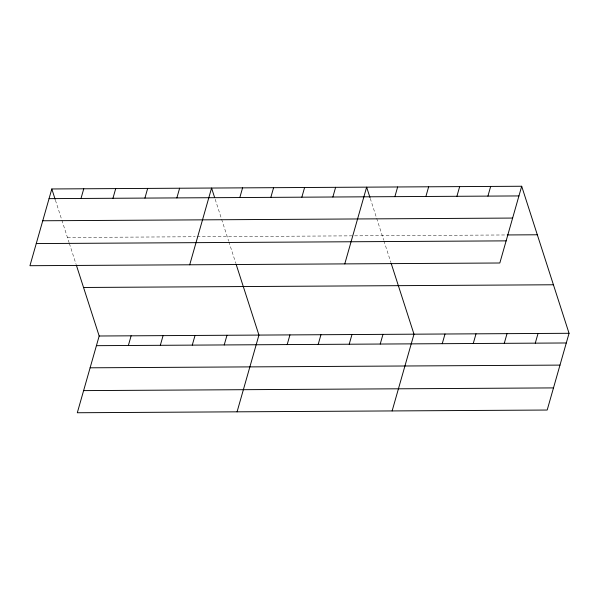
<?xml version="1.0" encoding="UTF-8"?>
<svg xmlns="http://www.w3.org/2000/svg" width="599" height="599" viewBox="0 0 599 599"><rect width="100%" height="100%" fill="white"/><g stroke="black" fill="none" stroke-linecap="round" stroke-linejoin="round"><path stroke-width="0.45" stroke-dasharray="3 2.25" d="M67.44 237.481L195.244 236.747M197.071 236.74L506.305 234.958M370.257 198.411L376.397 217.474M376.681 218.343L383.645 239.982M383.922 240.843L390.862 262.392M215.198 199.302L221.338 218.365M221.615 219.234L228.586 240.873M228.863 241.734L235.804 263.283M55.437 200.223L61.577 219.286M61.862 220.155L69.11 242.655M69.387 243.516L76.051 264.204"/><path stroke-width="0.9" d="M51.814 188.962L29.95 265.709L499.828 262.998L521.692 186.252L51.814 188.962L55.16 199.355M81.007 198.456L83.763 188.775M112.956 198.269L115.712 188.595M76.328 265.065L99.172 336.002L77.308 412.748L547.187 410.038L569.05 333.291L521.692 186.252M144.913 198.089L147.668 188.408M128.366 345.496L131.121 335.814M176.862 197.902L179.618 188.221M160.315 345.309L163.078 335.627M189.711 264.788L211.574 188.041L214.644 197.573M192.272 345.129L195.027 335.447M239.825 197.543L242.58 187.861M224.221 344.942L226.976 335.26M270.838 197.363L273.593 187.682M237.069 411.827L258.933 335.081L236.081 264.144M301.851 197.183L304.606 187.502M287.183 344.582L289.946 334.901M332.864 197.004L335.62 187.322M318.196 344.403L320.952 334.721M344.769 263.897L366.633 187.15L369.98 197.543M349.21 344.223L351.965 334.542M394.883 196.652L397.646 186.97M380.223 344.043L382.978 334.362M425.896 196.472L428.652 186.791M392.128 410.936L413.991 334.182L391.14 263.253M456.91 196.292L459.665 186.611M442.242 343.684L445.005 334.01M487.923 196.113L490.678 186.431M473.255 343.512L476.018 333.83M504.268 343.332L507.024 333.65M535.281 343.152L538.037 333.471M49.058 198.643L518.936 195.933M42.754 220.769L512.632 218.066M507.218 234.95L537.318 234.778M36.254 243.576L506.133 240.865M83.546 287.475L553.424 284.772M99.172 336.002L569.05 333.291M96.417 345.675L566.295 342.972M90.112 367.808L559.99 365.105M83.613 390.615L553.491 387.905"/></g></svg>
